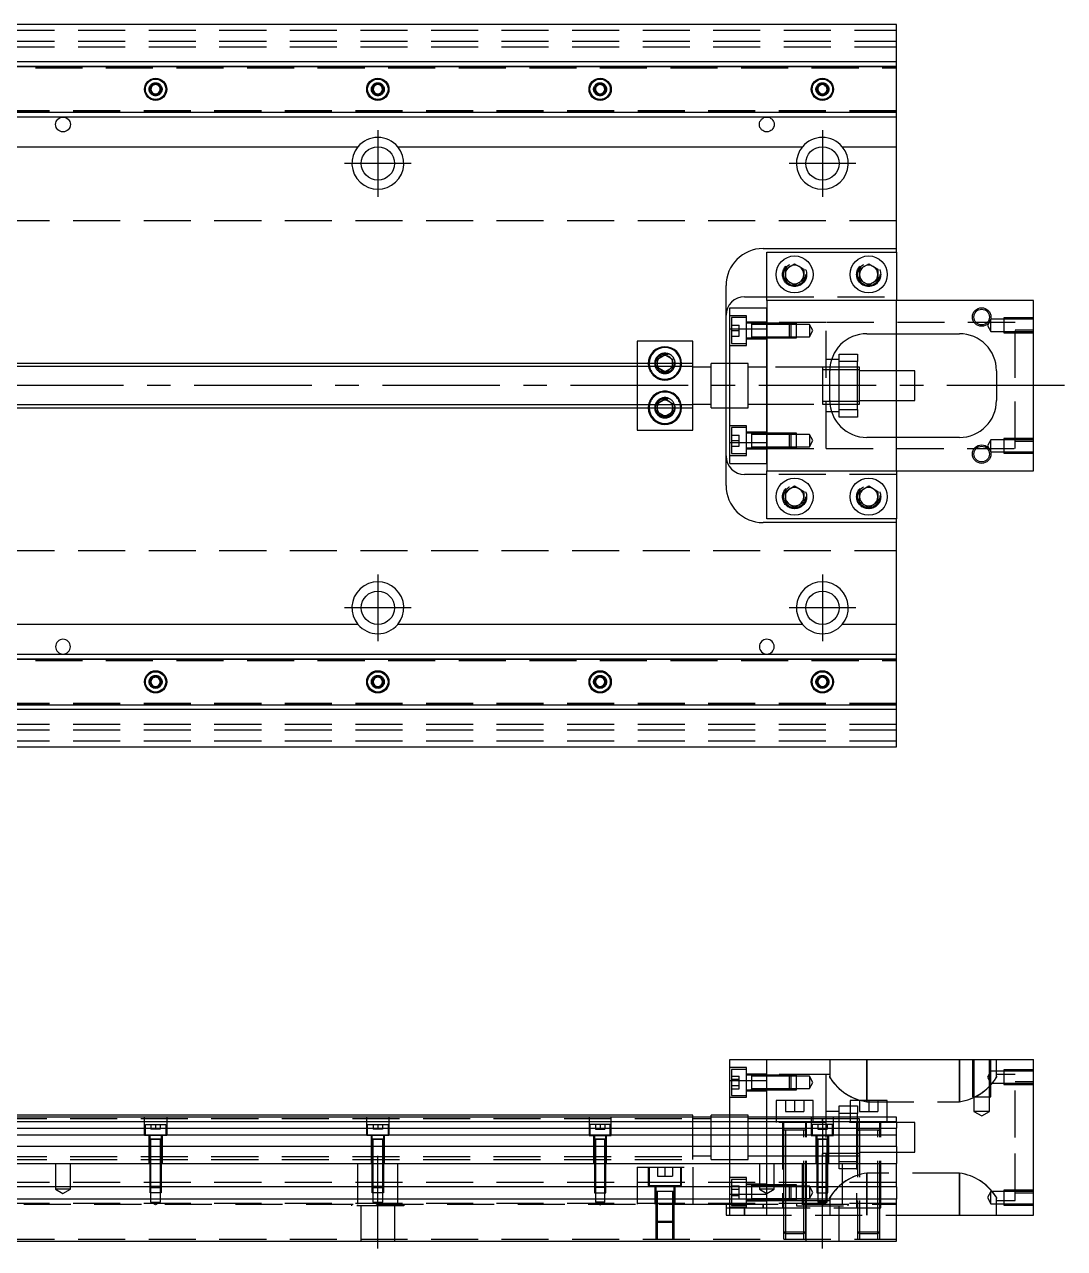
# Model space of a CAD drawing. Extents: x -8 to 830, y -270 to 102.
# Drawn here: x 404.6 to 685.4, y -233 to 97.5 of the extents above; entities that cross this region are included whole.
import ezdxf

# ---------------------------------------------------------------- set-up
doc = ezdxf.new("R2010")
doc.units = 0
doc.linetypes.add('CENTER', pattern=[50.8, 31.75, -6.35, 6.35, -6.35])
doc.linetypes.add('DASHED', pattern=[19.05, 12.7, -6.35])
doc.layers.get('0').update_dxf_attribs({"linetype": 'CONTINUOUS'})
doc.layers.add('CENTER', color=1, linetype='CENTER')

msp = doc.modelspace()

# ---------------------------------------------------------------- linework, layer by layer
at = {"color": 3, "linetype": 'DASHED'}
for p, q in [((0, 96), (640, 96)), ((0, 93), (640, 93)), ((0, 91.5), (640, 91.5)), ((388.5, 86.1), (640, 86.1)), ((395, 86.1147), (640, 86.1147)), ((388.5, 85.8), (640, 85.8)), ((438.522626, 80.25955), (438.5, 80)), ((501.5, 80), (501.483866, 80.21941)), ((561.477374, 80.25955), (561.5, 80)), ((621.477374, 80.25955), (621.5, 80)), ((640, 74.2), (388.5, 74.2)), ((640, 73.9), (388.5, 73.9)), ((640, 73.8853), (395, 73.8853)), ((640, 44.5), (0, 44.5)), ((609.5, 30), (609.520026, 30.346056)), ((629.5, 30), (629.520026, 30.346056)), ((605, 24), (640, 24)), ((605, 15.32971), (605, 21)), ((640, 14), (640, 23)), ((599.5, 18.849242), (595, 18.849242)), ((595.5, 18.349242), (595.5, 11.349242)), ((599.5, 18.349242), (595.5, 18.349242)), ((599.5, 10.849242), (599.5, 18.849242)), ((605, 17.099242), (599.5, 17.099242)), ((600.9, 16.849242), (599.5, 16.849242)), ((600.9, 16.849242), (600.895, 16.849242)), ((600.9, 16.849248), (600.9, 12.849238)), ((600.9, 16.849248), (600.9, 12.849238)), ((600.9, 16.849242), (600.9, 16.63278)), ((605, 16.849242), (600.9, 16.849242)), ((600.905, 16.849242), (600.9, 16.849242)), ((600.9, 16.63278), (600.9, 13.065704)), ((621, 17), (605, 17)), ((611.15, 16.849242), (605, 16.849242)), ((611.150006, 16.849238), (605, 16.849238)), ((611.15, 12.849242), (611.15, 16.849242)), ((611.5, 16.499242), (611.15, 16.849242)), ((613, 16.849238), (611.150006, 16.849238)), ((613, 12.849248), (613, 16.849238)), ((621, -17), (621, 17)), ((672, 17), (621, 17)), ((665.5, 17.913456), (664.547372, 16.263456)), ((665.5, 14.613456), (665.5, 17.913456)), ((669, 17.913456), (665.5, 17.913456)), ((669, 18.26345), (669, 14.26346)), ((677, 18.26345), (669, 18.26345)), ((677, 17.913456), (669, 17.913456)), ((672, -17), (672, 17)), ((595.5, 16.349242), (597.5, 16.349242)), ((595.5, 14.849242), (597.5, 14.849242)), ((595.5, 13.349242), (597.5, 13.349242)), ((597.5, 14.849242), (597.5, 16.349242)), ((597.5, 13.349242), (597.5, 14.849242)), ((605, 16.499242), (600.9, 16.499242)), ((611.5, 16.499242), (605, 16.499242)), ((611.5, 16.499242), (611.5, 13.199242)), ((613, 16.499242), (611.5, 16.499242)), ((616.5, 16.499242), (613, 16.499242)), ((616.5, 16.499242), (616.5, 13.199242)), ((617.452628, 14.849242), (616.5, 16.499242)), ((616.5, 13.199242), (617.452628, 14.849242)), ((664.547372, 16.263456), (665.5, 14.613456)), ((665.5, 14.613456), (669, 14.613456)), ((669, 14.613456), (677, 14.613456)), ((669, 14.26346), (677, 14.26346)), ((677, 15), (672, 15)), ((595, 10.849242), (599.5, 10.849242)), ((595.5, 11.349242), (599.5, 11.349242)), ((599.5, 12.849242), (600.9, 12.849242)), ((599.5, 12.599242), (605, 12.599242)), ((600.895, 12.849242), (600.9, 12.849242)), ((600.9, 13.199242), (605, 13.199242)), ((600.9, 13.065704), (600.9, 12.849242)), ((600.9, 12.849242), (605, 12.849242)), ((600.9, 12.849242), (600.905, 12.849242)), ((605, 13.199242), (611.5, 13.199242)), ((605, 12.849248), (611.150006, 12.849248)), ((605, 12.849242), (611.15, 12.849242)), ((611.15, 12.849242), (611.5, 13.199242)), ((611.150006, 12.849248), (613, 12.849248)), ((611.5, 13.199242), (613, 13.199242)), ((613, 13.199242), (616.5, 13.199242)), ((622.460608, 7), (621, 7)), ((570, 6), (570, -6)), ((575.5, 4.8453), (575.5, 6)), ((577.5, 3.690598), (575.5, 4.8453)), ((579.5, 4.8453), (577.5, 3.690598)), ((579.5, 6), (579.5, 4.8453)), ((579.983582, 6.286038), (580, 6)), ((594, -6), (594, 6)), ((600, 6), (595, 6)), ((600, -6), (600, 6)), ((605, 5), (600, 5)), ((620, 5), (605, 5)), ((620, 5), (619.995, 5)), ((620, 5.000006), (620, -5.000006)), ((620, 5), (620, 4.435078)), ((621, 5), (620, 5)), ((620.005, 5), (620, 5)), ((620, 4.435078), (620, -4.43509)), ((621, 4.25), (620, 4.25)), ((622.050126, 5), (621, 5)), ((622.003126, 4.25), (621, 4.25)), ((624.5, 5), (622.050126, 5)), ((629.5, 5), (624.5, 5)), ((640, -4), (640, 4)), ((575.5, -4.8453), (577.5, -3.690598)), ((575.5, -6), (575.5, -4.8453)), ((577.5, -3.690598), (579.5, -4.8453)), ((579.5, -4.8453), (579.5, -6)), ((579.983582, -5.713962), (580, -6)), ((595, -6), (600, -6)), ((600, -5), (605, -5)), ((605, -5), (620, -5)), ((619.995, -5), (620, -5)), ((620, -4.25), (621, -4.25)), ((620, -4.43509), (620, -4.998998)), ((620, -4.998998), (620, -5)), ((620, -5), (621, -5)), ((620, -5), (620.005, -5)), ((621, -4.25), (622.003126, -4.25)), ((621, -5), (622.050126, -5)), ((622.050126, -5), (624.5, -5)), ((624.5, -5), (629.5, -5)), ((621, -7), (622.460608, -7)), ((599.5, -10.849242), (595, -10.849242)), ((595.5, -11.349242), (595.5, -18.349242)), ((599.5, -11.349242), (595.5, -11.349242)), ((599.5, -18.849242), (599.5, -10.849242)), ((605, -12.599242), (599.5, -12.599242)), ((600.9, -12.849242), (599.5, -12.849242)), ((600.9, -12.849242), (600.895, -12.849242)), ((600.9, -12.849238), (600.9, -16.849248)), ((600.9, -12.849242), (600.9, -13.065704)), ((605, -12.849242), (600.9, -12.849242)), ((600.905, -12.849242), (600.9, -12.849242)), ((600.9, -13.065704), (600.9, -16.63278)), ((605, -13.199242), (600.9, -13.199242)), ((611.15, -12.849242), (605, -12.849242)), ((611.150006, -12.849248), (605, -12.849248)), ((611.5, -13.199242), (605, -13.199242)), ((611.15, -16.849242), (611.15, -12.849242)), ((611.5, -13.199242), (611.15, -12.849242)), ((613, -12.849248), (611.150006, -12.849248)), ((611.5, -13.199242), (611.5, -16.499242)), ((613, -13.199242), (611.5, -13.199242)), ((613, -16.849238), (613, -12.849248)), ((616.5, -13.199242), (613, -13.199242)), ((616.5, -13.199242), (616.5, -16.499242)), ((617.452628, -14.849242), (616.5, -13.199242)), ((595.5, -13.349242), (597.5, -13.349242)), ((595.5, -14.849242), (597.5, -14.849242)), ((595.5, -16.349242), (597.5, -16.349242)), ((597.5, -14.849242), (597.5, -13.349242)), ((597.5, -16.349242), (597.5, -14.849242)), ((600.9, -16.499242), (605, -16.499242)), ((605, -21), (605, -15.32971)), ((605, -16.499242), (611.5, -16.499242)), ((611.15, -16.849242), (611.5, -16.499242)), ((611.5, -16.499242), (613, -16.499242)), ((613, -16.499242), (616.5, -16.499242)), ((616.5, -16.499242), (617.452628, -14.849242)), ((640, -23), (640, -14)), ((665.5, -14.613456), (664.547372, -16.263456)), ((664.547372, -16.263456), (665.5, -17.913456)), ((665.5, -17.913456), (665.5, -14.613456)), ((669, -14.613456), (665.5, -14.613456)), ((669, -14.26346), (669, -18.26345)), ((677, -14.26346), (669, -14.26346)), ((677, -14.613456), (669, -14.613456)), ((672, -15), (677, -15)), ((595, -18.849242), (599.5, -18.849242)), ((595.5, -18.349242), (599.5, -18.349242)), ((599.5, -16.849242), (600.9, -16.849242)), ((599.5, -17.099242), (605, -17.099242)), ((600.895, -16.849242), (600.9, -16.849242)), ((600.9, -16.63278), (600.9, -16.849242)), ((600.9, -16.849242), (605, -16.849242)), ((600.9, -16.849242), (600.905, -16.849242)), ((605, -16.849238), (611.150006, -16.849238)), ((605, -16.849242), (611.15, -16.849242)), ((605, -17), (621, -17)), ((611.150006, -16.849238), (613, -16.849238)), ((621, -17), (672, -17)), ((665.5, -17.913456), (669, -17.913456)), ((669, -17.913456), (677, -17.913456)), ((669, -18.26345), (677, -18.26345)), ((640, -24), (605, -24)), ((609.5, -30), (609.520026, -29.653944)), ((635.477798, -29.635694), (635.5, -30)), ((0, -44.5), (640, -44.5)), ((388.5, -73.9), (640, -73.9)), ((388.5, -74.2), (640, -74.2)), ((395, -73.8853), (640, -73.8853)), ((441.5, -80), (441.483866, -79.78059)), ((501.5, -80), (501.483866, -79.78059)), ((561.477374, -79.74045), (561.5, -80)), ((621.477374, -79.74045), (621.5, -80)), ((640, -85.8), (388.5, -85.8)), ((640, -86.1), (388.5, -86.1)), ((640, -86.1147), (395, -86.1147)), ((640, -91.5), (0, -91.5)), ((640, -93), (0, -93)), ((640, -96), (0, -96)), ((599.5, -184.150758), (595, -184.150758)), ((595.5, -184.650758), (595.5, -188.150758)), ((599.5, -184.650758), (595.5, -184.650758)), ((599.5, -192.150758), (599.5, -184.150758)), ((622, -182), (622, -186.477288)), ((632, -193.35635), (632, -182)), ((632, -182), (632, -193.35635)), ((657, -182), (657, -193.35635)), ((657, -193.35635), (657, -182)), ((660.500006, -182), (660.500006, -192)), ((660.9, -182), (660.9, -192)), ((665.1, -192), (665.1, -182)), ((665.499994, -192), (665.499994, -182)), ((667, -186.477288), (667, -182)), ((669, -184.73655), (669, -188.73654)), ((677, -184.73655), (669, -184.73655)), ((595.5, -186.418706), (597.5, -186.418706)), ((595.5, -187.284732), (597.5, -187.284732)), ((595.5, -188.150758), (595.5, -191.650758)), ((597.5, -187.284732), (597.5, -186.418706)), ((597.5, -189.016782), (597.5, -187.284732)), ((605, -185.900758), (599.5, -185.900758)), ((600.9, -186.150758), (599.5, -186.150758)), ((600.9, -186.150758), (600.895, -186.150758)), ((600.9, -186.150752), (600.9, -190.150762)), ((600.9, -186.150752), (600.9, -190.150762)), ((600.9, -186.150752), (600.9, -186.500758)), ((600.9, -186.150758), (600.9, -186.367426)), ((605, -186.150758), (600.9, -186.150758)), ((600.905, -186.150758), (600.9, -186.150758)), ((600.9, -186.367426), (600.9, -188.150758)), ((600.9, -186.500758), (600.9, -188.017714)), ((605, -186.500758), (600.9, -186.500758)), ((600.9, -188.017714), (600.9, -188.283802)), ((600.9, -188.150758), (600.9, -190.150762)), ((600.9, -188.150758), (600.9, -190.150762)), ((600.9, -188.150758), (600.9, -189.93405)), ((600.9, -188.283802), (600.9, -189.800758)), ((621, -186), (605, -186)), ((611.15, -186.150758), (605, -186.150758)), ((611.150006, -186.150762), (605, -186.150762)), ((611.5, -186.500758), (605, -186.500758)), ((611.15, -188.150758), (611.15, -186.150758)), ((611.5, -186.500758), (611.15, -186.150758)), ((611.15, -190.150758), (611.15, -188.150758)), ((613, -186.150762), (611.150006, -186.150762)), ((611.5, -186.500758), (611.5, -188.150758)), ((613, -186.500758), (611.5, -186.500758)), ((611.5, -188.150758), (611.5, -189.800758)), ((613, -190.150752), (613, -186.150762)), ((616.5, -186.500758), (613, -186.500758)), ((616.5, -186.500758), (616.5, -188.150758)), ((617.452628, -188.150758), (616.5, -186.500758)), ((616.5, -188.150758), (616.5, -189.800758)), ((616.5, -189.800758), (617.452628, -188.150758)), ((621, -197.5), (621, -186)), ((622, -186), (621, -186)), ((622.038578, -186.714492), (622, -186.477288)), ((622, -186.477288), (622.033206, -186.69572)), ((622.033206, -186.69572), (622.130496, -186.952408)), ((622.151334, -186.995906), (622.038578, -186.714492)), ((665.5, -185.086544), (664.547372, -186.736544)), ((664.547372, -186.736544), (665.5, -188.386544)), ((669, -185.086544), (665.5, -185.086544)), ((666.848666, -186.995906), (666.961422, -186.714492)), ((666.966794, -186.69572), (666.869504, -186.952408)), ((666.961422, -186.714492), (667, -186.477288)), ((667, -186.477288), (666.966794, -186.69572)), ((672, -186), (667, -186)), ((677, -185.086544), (669, -185.086544)), ((672, -203), (672, -186)), ((677, -188), (672, -188)), ((595.5, -189.016782), (597.5, -189.016782)), ((595.5, -189.882808), (597.5, -189.882808)), ((595.5, -191.650758), (599.5, -191.650758)), ((597.5, -189.882808), (597.5, -189.016782)), ((599.5, -190.150758), (600.905, -190.150758)), ((599.5, -190.400758), (605, -190.400758)), ((600.895, -190.150758), (605, -190.150758)), ((600.9, -189.800758), (605, -189.800758)), ((600.9, -189.93405), (600.9, -190.150758)), ((600.9, -189.93405), (600.9, -190.150758)), ((600.9, -190.150758), (600.9, -189.93409)), ((600.9, -190.150758), (600.9, -189.93409)), ((605, -189.800758), (611.5, -189.800758)), ((605, -190.150752), (611.150006, -190.150752)), ((605, -190.150758), (611.15, -190.150758)), ((611.15, -190.150758), (611.5, -189.800758)), ((611.150006, -190.150752), (613, -190.150752)), ((611.5, -189.800758), (613, -189.800758)), ((613, -189.800758), (616.5, -189.800758)), ((665.5, -188.386544), (669, -188.386544)), ((669, -188.386544), (677, -188.386544)), ((669, -188.73654), (677, -188.73654)), ((595, -192.150758), (599.5, -192.150758)), ((610, -193), (610, -196)), ((612.5, -193), (612.5, -196)), ((615, -193), (615, -196)), ((624.5, -194.5), (627.5, -194.5)), ((624.5, -196.5), (624.5, -194.5)), ((627.5, -194.5), (629.5, -194.5)), ((629.5, -194.5), (629.5, -196.5)), ((630, -193), (630, -196)), ((632, -193.35635), (657, -193.35635)), ((632.5, -193), (632.5, -196)), ((635, -193), (635, -196)), ((660.500006, -192), (665.499994, -192)), ((660.9, -192), (660.9, -196)), ((665.1, -196), (665.1, -192)), ((55, -197.875), (585, -197.875)), ((437, -202.5), (437, -197.5)), ((443, -197.5), (443, -202.5)), ((497, -202.5), (497, -197.5)), ((503, -197.5), (503, -202.5)), ((557, -197.5), (557, -202.5)), ((563, -202.5), (563, -197.5)), ((585, -203), (585, -197.5)), ((590, -198), (585, -198)), ((590, -203), (590, -197.5)), ((600, -197), (595, -197)), ((595, -210), (595, -197.5)), ((600, -197.5), (600, -197)), ((600, -203), (600, -197.5)), ((605, -198), (600, -198)), ((605, -199), (605, -197.5)), ((607.5, -198), (605, -198)), ((607.5, -197.5), (607.5, -199)), ((617.5, -198), (607.5, -198)), ((610, -196), (612.5, -196)), ((612.5, -196), (615, -196)), ((617, -197.5), (617, -202.5)), ((617.5, -199), (617.5, -197.5)), ((620, -198), (617.5, -198)), ((620, -198), (619.995, -198)), ((620, -198), (620, -198.564922)), ((620, -198.564038), (620, -198)), ((620.005, -198), (620, -198)), ((621, -198), (620, -198)), ((624.5, -196), (621, -196)), ((621, -199), (621, -197.5)), ((624.5, -198), (621, -198)), ((623, -202.5), (623, -197.5)), ((627.5, -196.5), (624.5, -196.5)), ((624.5, -197.5), (624.5, -196.5)), ((624.5, -199), (624.5, -197.5)), ((627.5, -198), (624.5, -198)), ((629.5, -196.5), (627.5, -196.5)), ((627.5, -197.5), (627.5, -199)), ((629.5, -198), (627.5, -198)), ((629.5, -197.5), (629.5, -196.5)), ((629.5, -199), (629.5, -197.5)), ((630, -198), (629.5, -198)), ((630, -196), (632.5, -196)), ((630, -199), (630, -198)), ((632.5, -196), (635, -196)), ((637.5, -199), (637.5, -197.5)), ((665.1, -196), (660.9, -196)), ((660.9, -196), (663, -197.212436)), ((663, -197.212436), (665.1, -196)), ((437.25, -199.5), (442.75, -199.5)), ((437.25, -202.5), (437.25, -199.5)), ((438.75, -199.5), (438.75, -200.8)), ((440, -200.8), (438.75, -200.8)), ((440, -199.5), (440, -200.8)), ((441.25, -200.8), (440, -200.8)), ((441.25, -199.5), (441.25, -200.8)), ((442.75, -199.5), (442.75, -202.5)), ((497.25, -199.5), (502.75, -199.5)), ((497.25, -202.5), (497.25, -199.5)), ((498.75, -199.5), (498.75, -200.8)), ((500, -200.8), (498.75, -200.8)), ((500, -199.5), (500, -200.8)), ((501.25, -200.8), (500, -200.8)), ((501.25, -199.5), (501.25, -200.8)), ((502.75, -199.5), (502.75, -202.5)), ((562.75, -199.5), (557.25, -199.5)), ((557.25, -199.5), (557.25, -202.5)), ((558.75, -199.5), (558.75, -200.8)), ((558.75, -200.8), (560, -200.8)), ((560, -199.5), (560, -200.8)), ((560, -200.8), (561.25, -200.8)), ((561.25, -199.5), (561.25, -200.8)), ((562.75, -202.5), (562.75, -199.5)), ((640, -199), (605, -199)), ((605, -210), (605, -199)), ((609.25, -199), (609.25, -222)), ((609.5, -199), (609.5, -201)), ((609.5, -200.995), (609.5, -201)), ((609.849602, -201), (609.5, -201)), ((609.5, -201), (609.5, -201.005)), ((609.5, -201), (609.5, -210)), ((615.15035, -201), (609.849602, -201)), ((610, -201), (610, -210)), ((615, -222), (615, -201)), ((615.5, -201), (615.15035, -201)), ((615.5, -201), (615.5, -199)), ((615.5, -201), (615.5, -200.995)), ((615.5, -201.005), (615.5, -201)), ((615.5, -222), (615.5, -201)), ((615.75, -222), (615.75, -199)), ((622.75, -199.5), (617.25, -199.5)), ((617.25, -199.5), (617.25, -202.5)), ((618.75, -199.5), (618.75, -200.8)), ((618.75, -200.8), (620, -200.8)), ((620, -198.564922), (620, -198.999226)), ((620, -198.999226), (620, -199.399154)), ((620, -199.5), (620, -200.8)), ((620, -200.8), (621.25, -200.8)), ((620, -200.899918), (620, -202.499894)), ((621, -199.5), (621, -199)), ((621, -202.5), (621, -199.5)), ((621.25, -199.5), (621.25, -200.8)), ((622.75, -202.5), (622.75, -199.5)), ((624.5, -209.5), (624.5, -199)), ((629.25, -199), (629.25, -222)), ((629.5, -199), (629.5, -201)), ((629.5, -200.995), (629.5, -201)), ((629.5, -201), (629.84965, -201)), ((629.849602, -201), (629.5, -201)), ((629.5, -201), (629.5, -222)), ((629.5, -201), (629.5, -201.005)), ((635.15035, -201), (629.849602, -201)), ((630, -201), (630, -199)), ((630, -201), (630, -222)), ((635, -222), (635, -201)), ((635.150204, -201), (635.5, -201)), ((635.5, -201), (635.15035, -201)), ((635.5, -201), (635.5, -199)), ((635.5, -201), (635.5, -200.995)), ((635.5, -222), (635.5, -201)), ((635.5, -201.005), (635.5, -201)), ((635.75, -222), (635.75, -199)), ((645, -199), (640, -199)), ((645, -203), (645, -199)), ((443, -202.5), (437, -202.5)), ((438.25, -210), (438.25, -202.5)), ((438.499994, -203.5), (441.500006, -203.5)), ((438.499994, -203.5), (440.001196, -203.5)), ((438.499994, -203.5), (441.500006, -203.5)), ((438.499994, -203.5), (440.001196, -203.5)), ((438.5, -203.5), (438.5, -202.5)), ((438.5, -203.5), (438.5, -203.495)), ((438.624608, -203.5), (438.5, -203.5)), ((438.5, -203.5), (438.62467, -203.5)), ((438.624608, -203.5), (438.5, -203.5)), ((438.5, -203.5), (438.62467, -203.5)), ((438.5, -203.505), (438.5, -203.5)), ((438.5, -210), (438.5, -203.5)), ((441.37533, -203.5), (438.624608, -203.5)), ((441.37533, -203.5), (438.624608, -203.5)), ((438.62467, -203.5), (440.001196, -203.5)), ((438.62467, -203.5), (440.001196, -203.5)), ((438.75, -210), (438.75, -203.5)), ((440.001196, -203.5), (441.500006, -203.5)), ((440.001196, -203.5), (441.500006, -203.5)), ((440.001196, -203.5), (441.375322, -203.5)), ((440.001196, -203.5), (441.375322, -203.5)), ((441.25, -203.5), (441.25, -210)), ((441.375322, -203.5), (441.5, -203.5)), ((441.375322, -203.5), (441.5, -203.5)), ((441.5, -203.5), (441.37533, -203.5)), ((441.5, -203.5), (441.37533, -203.5)), ((441.5, -202.5), (441.5, -203.5)), ((441.5, -203.495), (441.5, -203.5)), ((441.5, -203.5), (441.5, -203.505)), ((441.5, -203.5), (441.5, -210)), ((441.75, -202.5), (441.75, -210)), ((503, -202.5), (497, -202.5)), ((498.25, -210), (498.25, -202.5)), ((498.499994, -203.5), (501.500006, -203.5)), ((498.499994, -203.5), (500.001196, -203.5)), ((498.499994, -203.5), (501.500006, -203.5)), ((498.499994, -203.5), (500.001196, -203.5)), ((498.5, -203.5), (498.5, -202.5)), ((498.5, -203.5), (498.5, -203.495)), ((498.624608, -203.5), (498.5, -203.5)), ((498.5, -203.5), (498.62467, -203.5)), ((498.624608, -203.5), (498.5, -203.5)), ((498.5, -203.5), (498.62467, -203.5)), ((498.5, -203.505), (498.5, -203.5)), ((498.5, -210), (498.5, -203.5)), ((501.37533, -203.5), (498.624608, -203.5)), ((501.37533, -203.5), (498.624608, -203.5)), ((498.62467, -203.5), (500.001196, -203.5)), ((498.62467, -203.5), (500.001196, -203.5)), ((498.75, -210), (498.75, -203.5)), ((500.001196, -203.5), (501.500006, -203.5)), ((500.001196, -203.5), (501.500006, -203.5)), ((500.001196, -203.5), (501.375322, -203.5)), ((500.001196, -203.5), (501.375322, -203.5)), ((501.25, -203.5), (501.25, -210)), ((501.375322, -203.5), (501.5, -203.5)), ((501.375322, -203.5), (501.5, -203.5)), ((501.5, -203.5), (501.37533, -203.5)), ((501.5, -203.5), (501.37533, -203.5)), ((501.5, -202.5), (501.5, -203.5)), ((501.5, -203.495), (501.5, -203.5)), ((501.5, -203.5), (501.5, -203.505)), ((501.5, -203.5), (501.5, -210)), ((501.75, -202.5), (501.75, -210)), ((557, -202.5), (563, -202.5)), ((558.25, -202.5), (558.25, -210)), ((561.500006, -203.5), (558.499994, -203.5)), ((559.998804, -203.5), (558.499994, -203.5)), ((559.998804, -203.5), (558.499994, -203.5)), ((558.5, -202.5), (558.5, -203.5)), ((558.5, -203.495), (558.5, -203.5)), ((558.5, -203.5), (558.62467, -203.5)), ((558.624678, -203.5), (558.5, -203.5)), ((558.624678, -203.5), (558.5, -203.5)), ((558.5, -203.5), (558.5, -203.505)), ((558.5, -203.5), (558.5, -210)), ((558.62467, -203.5), (561.375392, -203.5)), ((559.998804, -203.5), (558.624678, -203.5)), ((559.998804, -203.5), (558.624678, -203.5)), ((558.75, -203.5), (558.75, -210)), ((561.500006, -203.5), (559.998804, -203.5)), ((561.500006, -203.5), (559.998804, -203.5)), ((561.37533, -203.5), (559.998804, -203.5)), ((561.37533, -203.5), (559.998804, -203.5)), ((561.25, -210), (561.25, -203.5)), ((561.5, -203.5), (561.37533, -203.5)), ((561.5, -203.5), (561.37533, -203.5)), ((561.375392, -203.5), (561.5, -203.5)), ((561.5, -203.5), (561.5, -202.5)), ((561.5, -203.5), (561.5, -203.495)), ((561.5, -203.505), (561.5, -203.5)), ((561.5, -210), (561.5, -203.5)), ((561.75, -210), (561.75, -202.5)), ((585, -209), (585, -203)), ((590, -209), (590, -203)), ((600, -209), (600, -203)), ((617, -202.5), (623, -202.5)), ((618.25, -202.5), (618.25, -210)), ((619.998804, -203.5), (618.499994, -203.5)), ((619.998804, -203.5), (618.499994, -203.5)), ((618.5, -202.5), (618.5, -203.5)), ((618.5, -203.495), (618.5, -203.5)), ((618.5, -203.5), (618.62467, -203.5)), ((618.624678, -203.5), (618.5, -203.5)), ((618.624678, -203.5), (618.5, -203.5)), ((618.5, -203.5), (618.5, -210)), ((618.5, -203.5), (618.5, -203.505)), ((618.62467, -203.5), (621.375392, -203.5)), ((619.998804, -203.5), (618.624678, -203.5)), ((619.998804, -203.5), (618.624678, -203.5)), ((618.75, -203.5), (618.75, -210)), ((621.500006, -203.5), (619.998804, -203.5)), ((621.500006, -203.5), (619.998804, -203.5)), ((621.37533, -203.5), (619.998804, -203.5)), ((621.37533, -203.5), (619.998804, -203.5)), ((620, -202.499894), (620, -203.200036)), ((620, -203.200036), (620, -207.43509)), ((621, -203), (621, -202.5)), ((621, -220), (621, -203)), ((621.25, -210), (621.25, -203.5)), ((621.5, -203.5), (621.37533, -203.5)), ((621.5, -203.5), (621.37533, -203.5)), ((621.375392, -203.5), (621.5, -203.5)), ((621.5, -203.5), (621.5, -202.5)), ((621.5, -203.5), (621.5, -203.495)), ((621.5, -210), (621.5, -203.5)), ((621.5, -203.505), (621.5, -203.5)), ((621.75, -210), (621.75, -202.5)), ((645, -207), (645, -203)), ((672, -220), (672, -203)), ((55, -208.125), (585, -208.125)), ((585, -208), (590, -208)), ((600, -208), (605, -208)), ((605, -208), (609.5, -208)), ((609.5, -208), (610, -208)), ((610, -208), (620.005, -208)), ((619.995, -208), (629.5, -208)), ((620, -207.43509), (620, -208)), ((620, -208), (620, -207.435962)), ((620.005, -208), (629.5, -208)), ((629.5, -208), (630, -208)), ((630, -207), (640, -207)), ((640, -207), (645, -207)), ((55, -209), (585, -209)), ((413, -210), (413, -217)), ((417, -217), (417, -210)), ((438.5, -216.25), (438.5, -210)), ((438.500006, -216.250006), (438.500006, -210)), ((438.75, -216.3), (438.75, -210)), ((441.25, -210), (441.25, -216.3)), ((441.499994, -210), (441.499994, -216.250006)), ((441.5, -210), (441.5, -216.25)), ((494.638098, -221), (494.638098, -210)), ((498.5, -216.25), (498.5, -210)), ((498.500006, -216.250006), (498.500006, -210)), ((498.75, -216.3), (498.75, -210)), ((501.25, -210), (501.25, -216.3)), ((501.499994, -210), (501.499994, -216.250006)), ((501.5, -210), (501.5, -216.25)), ((505.361902, -221), (505.361902, -210)), ((558.5, -210), (558.5, -216.25)), ((558.500006, -210), (558.500006, -216.250006)), ((558.75, -210), (558.75, -216.3)), ((561.25, -216.3), (561.25, -210)), ((561.499994, -216.250006), (561.499994, -210)), ((561.5, -216.25), (561.5, -210)), ((570, -211), (570, -216.3)), ((570, -211), (585, -211)), ((573, -211), (573, -216)), ((573.25, -211), (573.25, -216)), ((575.5, -211), (575.5, -213.5)), ((577.5, -211), (577.5, -213.5)), ((579.5, -211), (579.5, -213.5)), ((581.75, -216), (581.75, -211)), ((582, -216), (582, -211)), ((585, -211), (585, -216.3)), ((590, -209), (595, -209)), ((595, -209), (600, -209)), ((595, -216.3), (595, -210)), ((603, -210), (603, -217)), ((605, -216.3), (605, -210)), ((607, -217), (607, -210)), ((609.5, -210), (609.5, -216.3)), ((610, -210), (610, -216.3)), ((614.638098, -221), (614.638098, -210)), ((618.5, -210), (618.5, -216.25)), ((618.500006, -210), (618.500006, -216.250006)), ((618.75, -210), (618.75, -216.3)), ((621.25, -216.3), (621.25, -210)), ((621.499994, -216.250006), (621.499994, -210)), ((621.5, -216.25), (621.5, -210)), ((624.5, -209.5), (629.5, -209.5)), ((624.5, -211.5), (624.5, -209.5)), ((629.5, -211.5), (624.5, -211.5)), ((625.361902, -210), (625.361902, -221)), ((575.5, -213.5), (577.5, -213.5)), ((577.5, -213.5), (579.5, -213.5)), ((599.5, -213.849242), (595, -213.849242)), ((595.5, -214.349242), (595.5, -216.3)), ((599.5, -214.349242), (595.5, -214.349242)), ((599.5, -221.849242), (599.5, -213.849242)), ((657, -212.64365), (632, -212.64365)), ((632, -224), (632, -212.64365)), ((632, -212.64365), (632, -222)), ((657, -212.64365), (657, -224)), ((657, -224), (657, -212.64365)), ((640, -215.15), (0, -215.15)), ((417, -217), (413, -217)), ((413, -217), (415, -218.1547)), ((415, -218.1547), (417, -217)), ((441.5, -216.25), (438.5, -216.25)), ((438.55, -216.3), (438.5, -216.25)), ((438.500006, -216.3), (438.500006, -216.250006)), ((438.500006, -218), (438.500006, -216.3)), ((441.499994, -218), (438.500006, -218)), ((438.75, -216.5), (438.55, -216.3)), ((438.75, -216.5), (438.75, -216.3)), ((438.75, -216.5), (441.25, -216.5)), ((438.75, -218), (438.75, -216.5)), ((438.75, -220.5), (438.75, -218)), ((441.25, -216.3), (441.25, -216.5)), ((441.45, -216.3), (441.25, -216.5)), ((441.25, -216.5), (441.25, -218)), ((441.25, -218), (441.25, -220.5)), ((441.5, -216.25), (441.45, -216.3)), ((441.499994, -216.250006), (441.499994, -216.3)), ((441.499994, -216.3), (441.499994, -218)), ((501.5, -216.25), (498.5, -216.25)), ((498.55, -216.3), (498.5, -216.25)), ((498.500006, -216.3), (498.500006, -216.250006)), ((498.500006, -218), (498.500006, -216.3)), ((501.499994, -218), (498.500006, -218)), ((498.75, -216.5), (498.55, -216.3)), ((498.75, -216.5), (498.75, -216.3)), ((498.75, -216.5), (501.25, -216.5)), ((498.75, -218), (498.75, -216.5)), ((498.75, -220.5), (498.75, -218)), ((501.25, -216.3), (501.25, -216.5)), ((501.45, -216.3), (501.25, -216.5)), ((501.25, -216.5), (501.25, -218)), ((501.25, -218), (501.25, -220.5)), ((501.5, -216.25), (501.45, -216.3)), ((501.499994, -216.250006), (501.499994, -216.3)), ((501.499994, -216.3), (501.499994, -218)), ((558.5, -216.25), (561.5, -216.25)), ((558.5, -216.25), (558.55, -216.3)), ((558.500006, -216.250006), (558.500006, -216.3)), ((558.500006, -216.3), (558.500006, -218)), ((558.500006, -218), (561.499994, -218)), ((558.55, -216.3), (558.75, -216.5)), ((558.75, -216.3), (558.75, -216.5)), ((561.25, -216.5), (558.75, -216.5)), ((558.75, -216.5), (558.75, -218)), ((558.75, -218), (558.75, -220.5)), ((561.25, -216.5), (561.25, -216.3)), ((561.25, -216.5), (561.45, -216.3)), ((561.25, -218), (561.25, -216.5)), ((561.25, -220.5), (561.25, -218)), ((561.45, -216.3), (561.5, -216.25)), ((561.499994, -216.3), (561.499994, -216.250006)), ((561.499994, -218), (561.499994, -216.3)), ((570, -216.3), (570, -219.7)), ((573, -216), (582, -216)), ((574.75, -216), (574.75, -221)), ((580.000006, -217.6), (574.999994, -217.6)), ((580.000006, -217.6), (574.999994, -217.6)), ((575, -216), (575, -216.3)), ((575, -216.3), (575, -217.6)), ((575, -217.595), (575, -217.6)), ((575.257468, -217.6), (575, -217.6)), ((575, -217.6), (575, -217.605)), ((575, -217.6), (575, -219.7)), ((579.742552, -217.6), (575.257468, -217.6)), ((575.4, -217.6), (575.4, -219.7)), ((579.6, -219.7), (579.6, -217.6)), ((580, -217.6), (579.742552, -217.6)), ((580, -216.3), (580, -216)), ((580, -217.6), (580, -216.3)), ((580, -217.6), (580, -217.595)), ((580, -217.605), (580, -217.6)), ((580, -219.7), (580, -217.6)), ((580.25, -221), (580.25, -216)), ((585, -216.3), (585, -219.7)), ((595, -218.32971), (595, -216.3)), ((595.5, -216.117192), (597.5, -216.117192)), ((595.5, -216.3), (595.5, -217.849242)), ((595.5, -216.983218), (597.5, -216.983218)), ((595.5, -217.849242), (595.5, -219.7)), ((597.5, -216.983218), (597.5, -216.117192)), ((597.5, -218.715268), (597.5, -216.983218)), ((605, -215.599242), (599.5, -215.599242)), ((600.9, -215.849242), (599.5, -215.849242)), ((600.9, -215.849242), (600.895, -215.849242)), ((600.9, -215.849238), (600.9, -219.849248)), ((600.9, -215.849238), (600.9, -216.3)), ((600.9, -215.849242), (600.9, -216.06591)), ((605, -215.849242), (600.9, -215.849242)), ((600.905, -215.849242), (600.9, -215.849242)), ((600.9, -216.06591), (600.9, -216.299676)), ((605, -216.199242), (600.9, -216.199242)), ((600.9, -216.299676), (600.9, -216.434256)), ((600.9, -216.3), (600.9, -216.434252)), ((600.9, -216.434252), (600.9, -217.709196)), ((600.9, -216.434256), (600.9, -217.849242)), ((600.9, -217.709196), (600.9, -217.989288)), ((600.9, -217.849242), (600.9, -219.849248)), ((600.9, -217.849242), (600.9, -219.264302)), ((600.9, -217.989288), (600.9, -219.264304)), ((607, -217), (603, -217)), ((603, -217), (605, -218.1547)), ((609.5, -215.849242), (605, -215.849242)), ((609.5, -215.849248), (605, -215.849248)), ((609.5, -216.199242), (605, -216.199242)), ((605, -219.7), (605, -216.3)), ((605, -218.1547), (607, -217)), ((610, -215.849242), (609.5, -215.849242)), ((610, -215.849248), (609.5, -215.849248)), ((610, -216.199242), (609.5, -216.199242)), ((609.5, -216.3), (609.5, -219.7)), ((611.15, -215.849242), (610, -215.849242)), ((611.150006, -215.849248), (610, -215.849248)), ((611.5, -216.199242), (610, -216.199242)), ((610, -216.3), (610, -219.7)), ((611.15, -216.3), (611.15, -215.849242)), ((611.5, -216.199242), (611.15, -215.849242)), ((611.15, -217.849242), (611.15, -216.3)), ((611.15, -219.7), (611.15, -217.849242)), ((613, -215.849248), (611.150006, -215.849248)), ((611.5, -216.199242), (611.5, -216.3)), ((613, -216.199242), (611.5, -216.199242)), ((611.5, -216.3), (611.5, -217.849242)), ((611.5, -217.849242), (611.5, -219.499242)), ((613, -216.3), (613, -215.849248)), ((616.5, -216.199242), (613, -216.199242)), ((613, -219.7), (613, -216.3)), ((616.5, -216.199242), (616.5, -217.849242)), ((617.452628, -217.849242), (616.5, -216.199242)), ((616.5, -217.849242), (616.5, -219.499242)), ((616.5, -219.499242), (617.452628, -217.849242)), ((618.5, -216.25), (621.5, -216.25)), ((618.5, -216.25), (618.55, -216.3)), ((618.500006, -216.250006), (618.500006, -216.3)), ((618.500006, -216.3), (618.500006, -218)), ((618.500006, -218), (621.499994, -218)), ((618.55, -216.3), (618.75, -216.5)), ((618.75, -216.3), (618.75, -216.5)), ((621.25, -216.5), (618.75, -216.5)), ((618.75, -216.5), (618.75, -218)), ((618.75, -218), (618.75, -220.5)), ((621.25, -216.5), (621.25, -216.3)), ((621.25, -216.5), (621.45, -216.3)), ((621.25, -218), (621.25, -216.5)), ((621.25, -220.5), (621.25, -218)), ((621.45, -216.3), (621.5, -216.25)), ((621.499994, -216.3), (621.499994, -216.250006)), ((621.499994, -218), (621.499994, -216.3)), ((665.5, -217.613456), (664.547372, -219.263456)), ((665.5, -220.913456), (665.5, -217.613456)), ((669, -217.613456), (665.5, -217.613456)), ((669, -217.26346), (669, -221.26345)), ((677, -217.26346), (669, -217.26346)), ((677, -217.613456), (669, -217.613456)), ((672, -218), (677, -218)), ((640, -220.85), (0, -220.85)), ((385.361902, -221), (584.638098, -221)), ((438.75, -220.5), (441.25, -220.5)), ((440, -221.221688), (438.75, -220.5)), ((441.25, -220.5), (440, -221.221688)), ((493, -221.5), (493, -221)), ((498.75, -220.5), (501.25, -220.5)), ((500, -221.221688), (498.75, -220.5)), ((501.25, -220.5), (500, -221.221688)), ((507, -221), (507, -221.5)), ((561.25, -220.5), (558.75, -220.5)), ((558.75, -220.5), (560, -221.221688)), ((560, -221.221688), (561.25, -220.5)), ((570, -219.7), (570, -221)), ((575, -219.7), (575, -221)), ((575, -221), (575, -225.6)), ((575.000006, -221), (575.000006, -225.600006)), ((575.4, -219.7), (575.4, -221)), ((575.4, -221), (575.4, -226)), ((579.6, -221), (579.6, -219.7)), ((579.6, -226), (579.6, -221)), ((579.999994, -225.600006), (579.999994, -221)), ((580, -221), (580, -219.7)), ((580, -225.6), (580, -221)), ((584.638098, -221), (595.361902, -221)), ((585, -219.7), (585, -221)), ((594, -221), (594, -222)), ((595, -218.32971), (605, -218.32971)), ((595, -219.7), (595, -218.32971)), ((595, -221), (595, -219.7)), ((595, -224), (595, -221)), ((595.361902, -221), (640, -221)), ((595.5, -218.715268), (597.5, -218.715268)), ((595.5, -219.581294), (597.5, -219.581294)), ((595.5, -219.7), (595.5, -221)), ((595.5, -221), (595.5, -221.349242)), ((595.5, -221.349242), (599.5, -221.349242)), ((597.5, -219.581294), (597.5, -218.715268)), ((599.5, -219.849242), (600.9, -219.849242)), ((599.5, -220.099242), (605, -220.099242)), ((600.895, -219.849242), (600.9, -219.849242)), ((600.9, -219.264302), (600.9, -219.632534)), ((600.9, -219.264304), (600.9, -219.7)), ((600.9, -219.499242), (605, -219.499242)), ((600.9, -219.632534), (600.9, -219.700154)), ((600.9, -219.7), (600.9, -219.849248)), ((600.9, -219.700154), (600.9, -219.849242)), ((600.9, -219.849242), (605, -219.849242)), ((600.9, -219.849242), (600.905, -219.849242)), ((604, -222), (604, -221)), ((604, -221), (604, -222)), ((605, -219.499242), (609.5, -219.499242)), ((605, -222), (605, -219.7)), ((605, -219.849238), (609.5, -219.849238)), ((605, -219.849242), (609.5, -219.849242)), ((605, -220), (609.5, -220)), ((609.5, -219.499242), (610, -219.499242)), ((609.5, -219.7), (609.5, -222)), ((609.5, -219.849238), (610, -219.849238)), ((609.5, -219.849242), (610, -219.849242)), ((609.5, -220), (610, -220)), ((610, -219.499242), (611.5, -219.499242)), ((610, -219.7), (610, -222)), ((610, -219.849238), (611.150006, -219.849238)), ((610, -219.849242), (611.15, -219.849242)), ((610, -220), (621, -220)), ((611.15, -219.849242), (611.15, -219.7)), ((611.15, -219.849242), (611.299242, -219.7)), ((611.150006, -219.849238), (613, -219.849238)), ((611.299242, -219.7), (611.5, -219.499242)), ((611.5, -219.499242), (613, -219.499242)), ((613, -219.499242), (616.5, -219.499242)), ((613, -219.849238), (613, -219.7)), ((613, -221), (613, -221.5)), ((621.25, -220.5), (618.75, -220.5)), ((618.75, -220.5), (620, -221.221688)), ((620, -221.221688), (621.25, -220.5)), ((621, -220), (622, -220)), ((622.038578, -219.285508), (622, -219.522712)), ((622, -219.522712), (622.033206, -219.30428)), ((622, -219.522712), (622, -224)), ((622.033206, -219.30428), (622.130496, -219.047592)), ((622.151334, -219.004094), (622.038578, -219.285508)), ((627, -221.5), (627, -221)), ((664.547372, -219.263456), (665.5, -220.913456)), ((665.5, -220.913456), (669, -220.913456)), ((666.848666, -219.004094), (666.961422, -219.285508)), ((666.966794, -219.30428), (666.869504, -219.047592)), ((666.961422, -219.285508), (667, -219.522712)), ((667, -219.522712), (666.966794, -219.30428)), ((667, -224), (667, -219.522712)), ((667, -220), (672, -220)), ((669, -220.913456), (677, -220.913456)), ((669, -221.26345), (677, -221.26345)), ((507, -221.5), (493, -221.5)), ((495.5, -231), (495.5, -221.5)), ((504.5, -221.5), (504.5, -231)), ((594, -222), (604, -222)), ((594, -222), (594, -224)), ((594, -224), (599, -224)), ((595, -221.849242), (599.5, -221.849242)), ((599, -224), (599, -222)), ((599, -222), (599, -224)), ((599, -224), (640, -224)), ((604, -222), (640, -222)), ((605, -224), (605, -222)), ((609.5, -222), (609.5, -228.5)), ((609.500006, -222), (609.500006, -228.500006)), ((610, -222), (610, -229)), ((613, -221.5), (627, -221.5)), ((615, -229), (615, -222)), ((615.499994, -228.500006), (615.499994, -222)), ((615.5, -221.5), (615.5, -231)), ((615.5, -228.5), (615.5, -222)), ((624.5, -231), (624.5, -221.5)), ((629.5, -222), (629.5, -228.5)), ((629.500006, -222), (629.500006, -228.500006)), ((630, -222), (630, -229)), ((632, -222), (632, -224)), ((635, -229), (635, -222)), ((635.499994, -228.500006), (635.499994, -222)), ((635.5, -228.5), (635.5, -222)), ((575, -225.6), (580, -225.6)), ((575, -225.6), (575.4, -226)), ((575.000006, -225.600006), (575.000006, -230.5)), ((579.6, -226), (575.4, -226)), ((575.4, -226), (575.4, -230.5)), ((579.6, -226), (580, -225.6)), ((579.6, -230.5), (579.6, -226)), ((579.999994, -230.5), (579.999994, -225.600006)), ((0, -230.5), (640, -230.5)), ((609.5, -228.5), (615.5, -228.5)), ((609.5, -228.5), (610, -229)), ((609.500006, -228.500006), (609.500006, -230.5)), ((615, -229), (610, -229)), ((610, -229), (610, -230.5)), ((615, -229), (615.5, -228.5)), ((615, -230.5), (615, -229)), ((615.499994, -230.5), (615.499994, -228.500006)), ((629.5, -228.5), (635.5, -228.5)), ((629.5, -228.5), (630, -229)), ((629.500006, -228.500006), (629.500006, -230.5)), ((635, -229), (630, -229)), ((630, -229), (630, -230.5)), ((635, -229), (635.5, -228.5)), ((635, -230.5), (635, -229)), ((635.499994, -230.5), (635.499994, -228.500006))]:
    msp.add_line(p, q, dxfattribs=at)
at = {"color": 7, "linetype": 'CONTINUOUS'}
for p, q in [((640, 97.5), (395, 97.5)), ((640, 87.5), (640, 97.5)), ((395, 87.5), (640, 87.5)), ((395, 86.247728), (640, 86.247728)), ((640, 86.247728), (640, 87.5)), ((640, 73.752272), (640, 86.247728)), ((440, 81.443376), (438.75, 80.721688)), ((438.75, 80.721688), (438.75, 79.278312)), ((441.25, 80.721688), (440, 81.443376)), ((441.25, 79.278312), (441.25, 80.721688)), ((500, 81.443376), (498.75, 80.721688)), ((498.75, 80.721688), (498.75, 79.278312)), ((501.25, 80.721688), (500, 81.443376)), ((501.25, 79.278312), (501.25, 80.721688)), ((558.75, 80.721688), (560, 81.443376)), ((558.75, 79.278312), (558.75, 80.721688)), ((560, 81.443376), (561.25, 80.721688)), ((561.25, 80.721688), (561.25, 79.278312)), ((618.75, 80.721688), (620, 81.443376)), ((618.75, 79.278312), (618.75, 80.721688)), ((620, 81.443376), (621.25, 80.721688)), ((621.25, 80.721688), (621.25, 79.278312)), ((438.75, 79.278312), (440, 78.556624)), ((440, 78.556624), (441.25, 79.278312)), ((498.75, 79.278312), (500, 78.556624)), ((500, 78.556624), (501.25, 79.278312)), ((560, 78.556624), (558.75, 79.278312)), ((561.25, 79.278312), (560, 78.556624)), ((620, 78.556624), (618.75, 79.278312)), ((621.25, 79.278312), (620, 78.556624)), ((640, 73.752272), (395, 73.752272)), ((640, 72.5), (640, 73.752272)), ((640, 72.5), (395, 72.5)), ((640, 64.5), (640, 72.5)), ((395, 64.5), (494.638097, 64.5)), ((505.361903, 64.5), (614.638098, 64.5)), ((625.361902, 64.5), (640, 64.5)), ((640, 37), (640, 64.5)), ((604, 37), (640, 37)), ((640, 36), (640, 37)), ((605, 36), (640, 36)), ((605, 23), (605, 36)), ((640, 36), (640, 23)), ((610, 31.443376), (612.5, 32.886752)), ((610, 28.556624), (610, 31.443376)), ((612.5, 32.886752), (615, 31.443376)), ((615, 31.443376), (615, 28.556624)), ((630, 31.443376), (632.5, 32.886752)), ((630, 28.556624), (630, 31.443376)), ((632.5, 32.886752), (635, 31.443376)), ((635, 31.443376), (635, 28.556624)), ((594, 6), (594, 27)), ((612.5, 27.113248), (610, 28.556624)), ((615, 28.556624), (612.5, 27.113248)), ((632.5, 27.113248), (630, 28.556624)), ((635, 28.556624), (632.5, 27.113248)), ((599, 24), (605, 24)), ((595, 21), (605, 21)), ((595, 15.32971), (595, 21)), ((605, 23), (605, 15.32971)), ((677, 23), (605, 23)), ((677, -23), (677, 23)), ((595, -15.32971), (595, 15.32971)), ((595, 15.32971), (605, 15.32971)), ((605, 15.32971), (605, -15.32971)), ((605, -15.32971), (605, 15.32971)), ((632, 14), (657, 14)), ((640, 4), (640, 14)), ((585, 12), (570, 12)), ((570, 12), (570, 6)), ((585, 6), (585, 12)), ((575.5, 7.1547), (577.5, 8.309402)), ((575.5, 6), (575.5, 7.1547)), ((577.5, 8.309402), (579.5, 7.1547)), ((579.5, 7.1547), (579.5, 6)), ((624.5, 7), (622.460608, 7)), ((624.5, 8.5), (629.5, 8.5)), ((624.5, 6.5), (624.5, 8.5)), ((629.5, 8.5), (629.5, 6.5)), ((585, 6), (395, 6)), ((585, -6), (585, 6)), ((590, 5), (585, 5)), ((590, -6), (590, 6)), ((595, 6), (590, 6)), ((622, -4), (622, 4)), ((624.5, 4.25), (622.003126, 4.25)), ((624.5, -6.5), (624.5, 6.5)), ((629.5, 6.5), (624.5, 6.5)), ((629.5, 4.25), (624.5, 4.25)), ((629.5, -6.5), (629.5, 6.5)), ((630, 5), (629.5, 5)), ((630, 4.25), (629.5, 4.25)), ((630, -5), (630, 5)), ((645, 4), (630, 4)), ((645, -4), (645, 4)), ((667, 4), (667, -4)), ((395, -6), (585, -6)), ((570, -6), (570, -12)), ((575.5, -7.1547), (575.5, -6)), ((579.5, -6), (579.5, -7.1547)), ((585, -5), (590, -5)), ((585, -12), (585, -6)), ((590, -6), (595, -6)), ((594, -27), (594, -6)), ((622.003126, -4.25), (624.5, -4.25)), ((624.5, -4.25), (629.5, -4.25)), ((624.5, -6.5), (629.5, -6.5)), ((624.5, -8.5), (624.5, -6.5)), ((629.5, -4.25), (630, -4.25)), ((629.5, -5), (630, -5)), ((629.5, -6.5), (629.5, -8.5)), ((630, -4), (645, -4)), ((640, -14), (640, -4)), ((577.5, -8.309402), (575.5, -7.1547)), ((579.5, -7.1547), (577.5, -8.309402)), ((622.460608, -7), (624.5, -7)), ((629.5, -8.5), (624.5, -8.5)), ((570, -12), (585, -12)), ((595, -15.32971), (605, -15.32971)), ((595, -21), (595, -15.32971)), ((605, -15.32971), (605, -23)), ((657, -14), (632, -14)), ((595, -21), (605, -21)), ((605, -23), (677, -23)), ((605, -36), (605, -23)), ((640, -23), (640, -36)), ((605, -24), (599, -24)), ((610, -28.556624), (612.5, -27.113248)), ((610, -31.443376), (610, -28.556624)), ((612.5, -27.113248), (615, -28.556624)), ((615, -28.556624), (615, -31.443376)), ((630, -28.556624), (632.5, -27.113248)), ((630, -31.443376), (630, -28.556624)), ((632.5, -27.113248), (635, -28.556624)), ((635, -28.556624), (635, -31.443376)), ((612.5, -32.886752), (610, -31.443376)), ((615, -31.443376), (612.5, -32.886752)), ((632.5, -32.886752), (630, -31.443376)), ((635, -31.443376), (632.5, -32.886752)), ((640, -36), (605, -36)), ((640, -37), (640, -36)), ((640, -37), (604, -37)), ((640, -64.5), (640, -37)), ((494.638097, -64.5), (395, -64.5)), ((614.638098, -64.5), (505.361903, -64.5)), ((640, -64.5), (625.361902, -64.5)), ((640, -72.5), (640, -64.5)), ((395, -72.5), (640, -72.5)), ((640, -73.752272), (640, -72.5)), ((395, -73.752272), (640, -73.752272)), ((640, -86.247728), (640, -73.752272)), ((440, -78.556624), (438.75, -79.278312)), ((438.75, -79.278312), (438.75, -80.721688)), ((441.25, -79.278312), (440, -78.556624)), ((441.25, -80.721688), (441.25, -79.278312)), ((500, -78.556624), (498.75, -79.278312)), ((498.75, -79.278312), (498.75, -80.721688)), ((501.25, -79.278312), (500, -78.556624)), ((501.25, -80.721688), (501.25, -79.278312)), ((558.75, -79.278312), (560, -78.556624)), ((558.75, -80.721688), (558.75, -79.278312)), ((560, -78.556624), (561.25, -79.278312)), ((561.25, -79.278312), (561.25, -80.721688)), ((618.75, -79.278312), (620, -78.556624)), ((618.75, -80.721688), (618.75, -79.278312)), ((620, -78.556624), (621.25, -79.278312)), ((621.25, -79.278312), (621.25, -80.721688)), ((438.75, -80.721688), (440, -81.443376)), ((440, -81.443376), (441.25, -80.721688)), ((498.75, -80.721688), (500, -81.443376)), ((500, -81.443376), (501.25, -80.721688)), ((560, -81.443376), (558.75, -80.721688)), ((561.25, -80.721688), (560, -81.443376)), ((620, -81.443376), (618.75, -80.721688)), ((621.25, -80.721688), (620, -81.443376)), ((640, -86.247728), (395, -86.247728)), ((640, -87.5), (395, -87.5)), ((640, -87.5), (640, -86.247728)), ((640, -97.5), (640, -87.5)), ((395, -97.5), (640, -97.5)), ((595, -187.67029), (595, -182)), ((595, -182), (605, -182)), ((605, -182), (677, -182)), ((605, -197.5), (605, -182)), ((677, -224), (677, -182)), ((595, -197.5), (595, -187.67029)), ((595, -187.67029), (605, -187.67029)), ((617.5, -193), (607.5, -193)), ((607.5, -193), (607.5, -197.5)), ((617.5, -197.5), (617.5, -193)), ((637.5, -193), (627.5, -193)), ((627.5, -193), (627.5, -197.5)), ((637.5, -197.5), (637.5, -193)), ((585, -197), (388.5, -197)), ((640, -197.5), (388.5, -197.5)), ((585, -197.5), (585, -197)), ((590, -197.5), (590, -197)), ((595, -197), (590, -197)), ((620, -197.999994), (620, -208.000006)), ((620, -197.999994), (620, -198.75)), ((640, -198.752272), (640, -197.5)), ((640, -198.752272), (388.5, -198.752272)), ((388.5, -200.52668), (640, -200.52668)), ((615.500006, -201), (609.499994, -201)), ((615.500006, -201), (609.499994, -201)), ((620, -198.75), (620, -199)), ((621, -198.75), (620, -198.75)), ((620, -199), (620, -199.5)), ((620, -200.8), (620, -202.5)), ((624.5, -198.75), (621, -198.75)), ((627.5, -198.75), (624.5, -198.75)), ((629.5, -198.75), (627.5, -198.75)), ((635.500006, -201), (629.499994, -201)), ((635.500006, -201), (629.499994, -201)), ((630, -198.75), (629.5, -198.75)), ((640, -198.752272), (640, -200.52668)), ((640, -202.423076), (640, -200.52668)), ((640, -202.423076), (388.5, -202.423076)), ((620, -202.5), (620, -207.25)), ((620, -203), (620, -208.000006)), ((640, -205.477372), (640, -202.423076)), ((640, -205.477372), (388.5, -205.477372)), ((620, -207.25), (630, -207.25)), ((640, -205.477372), (640, -210)), ((0, -210), (640, -210)), ((640, -216.3), (640, -210)), ((640, -216.3), (0, -216.3)), ((640, -216.3), (640, -219.7)), ((640, -219.7), (0, -219.7)), ((640, -231), (640, -219.7)), ((640, -224), (677, -224)), ((0, -231), (640, -231))]:
    msp.add_line(p, q, dxfattribs=at)
at = {"color": 3, "linetype": 'CONTINUOUS'}
for p, q in [((585, 5.125), (395, 5.125)), ((395, -5.125), (585, -5.125))]:
    msp.add_line(p, q, dxfattribs=at)
at = {"color": 7, "linetype": 'CONTINUOUS'}
for centre, radius in [((440, 80), 3), ((440, 80), 2.75), ((500, 80), 3), ((500, 80), 2.75), ((560, 80), 3), ((560, 80), 2.75), ((620, 80), 3), ((620, 80), 2.75), ((415, 70.5), 2), ((605, 70.5), 2), ((500, 60), 4.5), ((620, 60), 4.5), ((612.5, 30), 5), ((632.5, 30), 5), ((663, 18.5), 2.1), ((663, -18.5), 2.1), ((612.5, -30), 5), ((632.5, -30), 5), ((500, -60), 4.5), ((620, -60), 4.5), ((440, -80), 3), ((440, -80), 2.75), ((500, -80), 3), ((500, -80), 2.75), ((560, -80), 3), ((560, -80), 2.75), ((620, -80), 3), ((620, -80), 2.75)]:
    msp.add_circle(centre, radius, dxfattribs=at)
at = {"color": 3, "linetype": 'DASHED'}
for centre, radius in [((440, 80), 1.75), ((440, 80), 1.5), ((500, 80), 1.75), ((500, 80), 1.5), ((560, 80), 1.75), ((560, 80), 1.5), ((620, 80), 1.75), ((620, 80), 1.5), ((612.5, 30), 3.25), ((632.5, 30), 3.25), ((612.5, 30), 3), ((632.5, 30), 3), ((577.5, 6), 2.5), ((577.5, -6), 2.5), ((612.5, -30), 3.25), ((612.5, -30), 3), ((632.5, -30), 3.25), ((632.5, -30), 3), ((440, -80), 1.75), ((440, -80), 1.5), ((500, -80), 1.75), ((500, -80), 1.5), ((560, -80), 1.75), ((560, -80), 1.5), ((620, -80), 1.75), ((620, -80), 1.5)]:
    msp.add_circle(centre, radius, dxfattribs=at)
at = {"color": 3, "linetype": 'CONTINUOUS'}
for centre in [(663, 18.5), (663, -18.5)]:
    msp.add_circle(centre, 2.5, dxfattribs=at)
at = {"color": 7, "linetype": 'CONTINUOUS'}
for centre, radius, start, end in [((440, 80), 1.25, 120, 180), ((440, 80), 1.25, 180, 240), ((440, 80), 1.25, 60, 120), ((440, 80), 1.25, 0, 60), ((440, 80), 1.25, 300, 0), ((500, 80), 1.25, 120, 180), ((500, 80), 1.25, 180, 240), ((500, 80), 1.25, 60, 120), ((500, 80), 1.25, 0, 60), ((500, 80), 1.25, 300, 0), ((560, 80), 1.25, 120, 180), ((560, 80), 1.25, 180, 240), ((560, 80), 1.25, 60, 120), ((560, 80), 1.25, 0, 60), ((560, 80), 1.25, 300, 0), ((620, 80), 1.25, 120, 180), ((620, 80), 1.25, 180, 240), ((620, 80), 1.25, 60, 120), ((620, 80), 1.25, 0, 60), ((620, 80), 1.25, 300, 0), ((440, 80), 1.25, 240, 300), ((500, 80), 1.25, 240, 300), ((560, 80), 1.25, 240, 300), ((620, 80), 1.25, 240, 300), ((500, 60), 7, 40.005201, 139.994799), ((620, 60), 7, 40.005201, 139.994799), ((500, 60), 7, 139.994799, 40.005201), ((620, 60), 7, 139.994799, 40.005201), ((604, 27), 10, 90, 180), ((612.5, 30), 2.5, 120, 180), ((612.5, 30), 2.5, 180, 240), ((612.5, 30), 2.5, 60, 120), ((612.5, 30), 2.5, 0, 60), ((612.5, 30), 2.5, 300, 0), ((632.5, 30), 2.5, 120, 180), ((632.5, 30), 2.5, 180, 240), ((632.5, 30), 2.5, 60, 120), ((632.5, 30), 2.5, 0, 60), ((632.5, 30), 2.5, 300, 0), ((612.5, 30), 2.5, 240, 300), ((632.5, 30), 2.5, 240, 300), ((599, 19), 5, 90, 180), ((632, 4), 10, 90, 180), ((657, 4), 10, 0, 90), ((577.5, 6), 4.5, 0, 180), ((577.5, 6), 4.25, 0, 180), ((577.5, 6), 2.1, 162.24721, 180), ((577.5, 6), 2.1, 137.75279, 162.24721), ((577.5, 6), 2.1, 102.24721, 137.75279), ((577.5, 6), 2.1, 77.75279, 102.24721), ((577.5, 6), 2.1, 42.24721, 77.75279), ((577.5, 6), 2.1, 17.75279, 42.24721), ((577.5, 6), 2.1, 0, 17.75279), ((577.5, 6), 2.1, 180, 197.75279), ((577.5, 6), 2.1, 197.75279, 342.24721), ((577.5, 6), 2.1, 342.24721, 0), ((577.5, -6), 4.5, 180, 0), ((577.5, -6), 4.25, 180, 0), ((577.5, -6), 2.1, 162.24721, 180), ((577.5, -6), 2.1, 180, 197.75279), ((577.5, -6), 2.1, 17.75279, 162.24721), ((577.5, -6), 2.1, 0, 17.75279), ((577.5, -6), 2.1, 342.24721, 0), ((632, -4), 10, 180, 270), ((657, -4), 10, 270, 0), ((577.5, -6), 2.1, 197.75279, 222.24721), ((577.5, -6), 2.1, 222.24721, 257.75279), ((577.5, -6), 2.1, 257.75279, 282.24721), ((577.5, -6), 2.1, 282.24721, 317.75279), ((577.5, -6), 2.1, 317.75279, 342.24721), ((599, -19), 5, 180, 270), ((604, -27), 10, 180, 270), ((612.5, -30), 2.5, 120, 180), ((612.5, -30), 2.5, 60, 120), ((612.5, -30), 2.5, 0, 60), ((632.5, -30), 2.5, 120, 180), ((632.5, -30), 2.5, 60, 120), ((632.5, -30), 2.5, 0, 60), ((612.5, -30), 2.5, 180, 240), ((612.5, -30), 2.5, 240, 300), ((612.5, -30), 2.5, 300, 0), ((632.5, -30), 2.5, 180, 240), ((632.5, -30), 2.5, 240, 300), ((632.5, -30), 2.5, 300, 0), ((500, -60), 7, 319.994799, 220.005201), ((620, -60), 7, 319.994799, 220.005201), ((500, -60), 7, 220.005201, 319.994799), ((620, -60), 7, 220.005201, 319.994799), ((415, -70.5), 2, 90, 270), ((415, -70.5), 2, 270, 90), ((605, -70.5), 2, 90, 270), ((605, -70.5), 2, 270, 90), ((440, -80), 1.25, 120, 180), ((440, -80), 1.25, 60, 120), ((440, -80), 1.25, 0, 60), ((500, -80), 1.25, 120, 180), ((500, -80), 1.25, 60, 120), ((500, -80), 1.25, 0, 60), ((560, -80), 1.25, 120, 180), ((560, -80), 1.25, 60, 120), ((560, -80), 1.25, 0, 60), ((620, -80), 1.25, 120, 180), ((620, -80), 1.25, 60, 120), ((620, -80), 1.25, 0, 60), ((440, -80), 1.25, 180, 240), ((440, -80), 1.25, 240, 300), ((440, -80), 1.25, 300, 0), ((500, -80), 1.25, 180, 240), ((500, -80), 1.25, 240, 300), ((500, -80), 1.25, 300, 0), ((560, -80), 1.25, 180, 240), ((560, -80), 1.25, 240, 300), ((560, -80), 1.25, 300, 0), ((620, -80), 1.25, 180, 240), ((620, -80), 1.25, 240, 300), ((620, -80), 1.25, 300, 0)]:
    msp.add_arc(centre, radius, start, end, dxfattribs=at)
at = {"color": 3, "linetype": 'DASHED'}
for centre, radius, start, end in [((577.5, 6), 2.75, 0, 180), ((577.5, 6), 4.5, 180, 191.212271), ((577.5, 6), 4.5, 191.212271, 348.787729), ((577.5, 6), 4.25, 180, 191.881156), ((577.5, 6), 4.25, 191.881156, 348.118844), ((577.5, 6), 2.75, 180, 198.553005), ((577.5, 6), 2.75, 198.553005, 341.446995), ((577.5, 6), 2.75, 341.446995, 0), ((577.5, 6), 4.25, 348.118844, 0), ((577.5, 6), 4.5, 348.787729, 0), ((577.5, -6), 4.5, 11.212271, 168.787729), ((577.5, -6), 4.25, 11.881156, 168.118844), ((577.5, -6), 2.75, 18.553005, 161.446995), ((577.5, -6), 4.5, 168.787729, 180), ((577.5, -6), 4.25, 168.118844, 180), ((577.5, -6), 2.75, 161.446995, 180), ((577.5, -6), 2.75, 180, 0), ((577.5, -6), 2.75, 0, 18.553005), ((577.5, -6), 4.25, 0, 11.881156), ((577.5, -6), 4.5, 0, 11.212271), ((633.97411, -179.506712), 13.989624, 212.15624316, 261.88777618), ((633.996387, -179.459917), 14.039103, 212.46509038, 261.82472024), ((655.02589, -179.506712), 13.989624, 278.11222382, 327.84375684), ((655.003613, -179.459917), 14.039103, 278.17527976, 327.53490962), ((633.97411, -226.493288), 13.989624, 98.11222382, 147.84375684), ((633.996387, -226.540083), 14.039103, 98.17527976, 147.53490962), ((655.02589, -226.493288), 13.989624, 32.15624316, 81.88777618), ((655.003613, -226.540083), 14.039103, 32.46509038, 81.82472024)]:
    msp.add_arc(centre, radius, start, end, dxfattribs=at)
at = {"layer": 'CENTER', "color": 1, "linetype": 'CENTER'}
for p, q in [((500, 69), (500, 51)), ((620, 69), (620, 51)), ((509, 60), (491, 60)), ((629, 60), (611, 60)), ((685.361871, 0), (-8.32213, 0)), ((500, -51), (500, -69)), ((620, -51), (620, -69)), ((509, -60), (491, -60)), ((629, -60), (611, -60)), ((500, -233), (500, -208)), ((620, -233), (620, -208))]:
    msp.add_line(p, q, dxfattribs=at)

doc.saveas('drawing.dxf')
